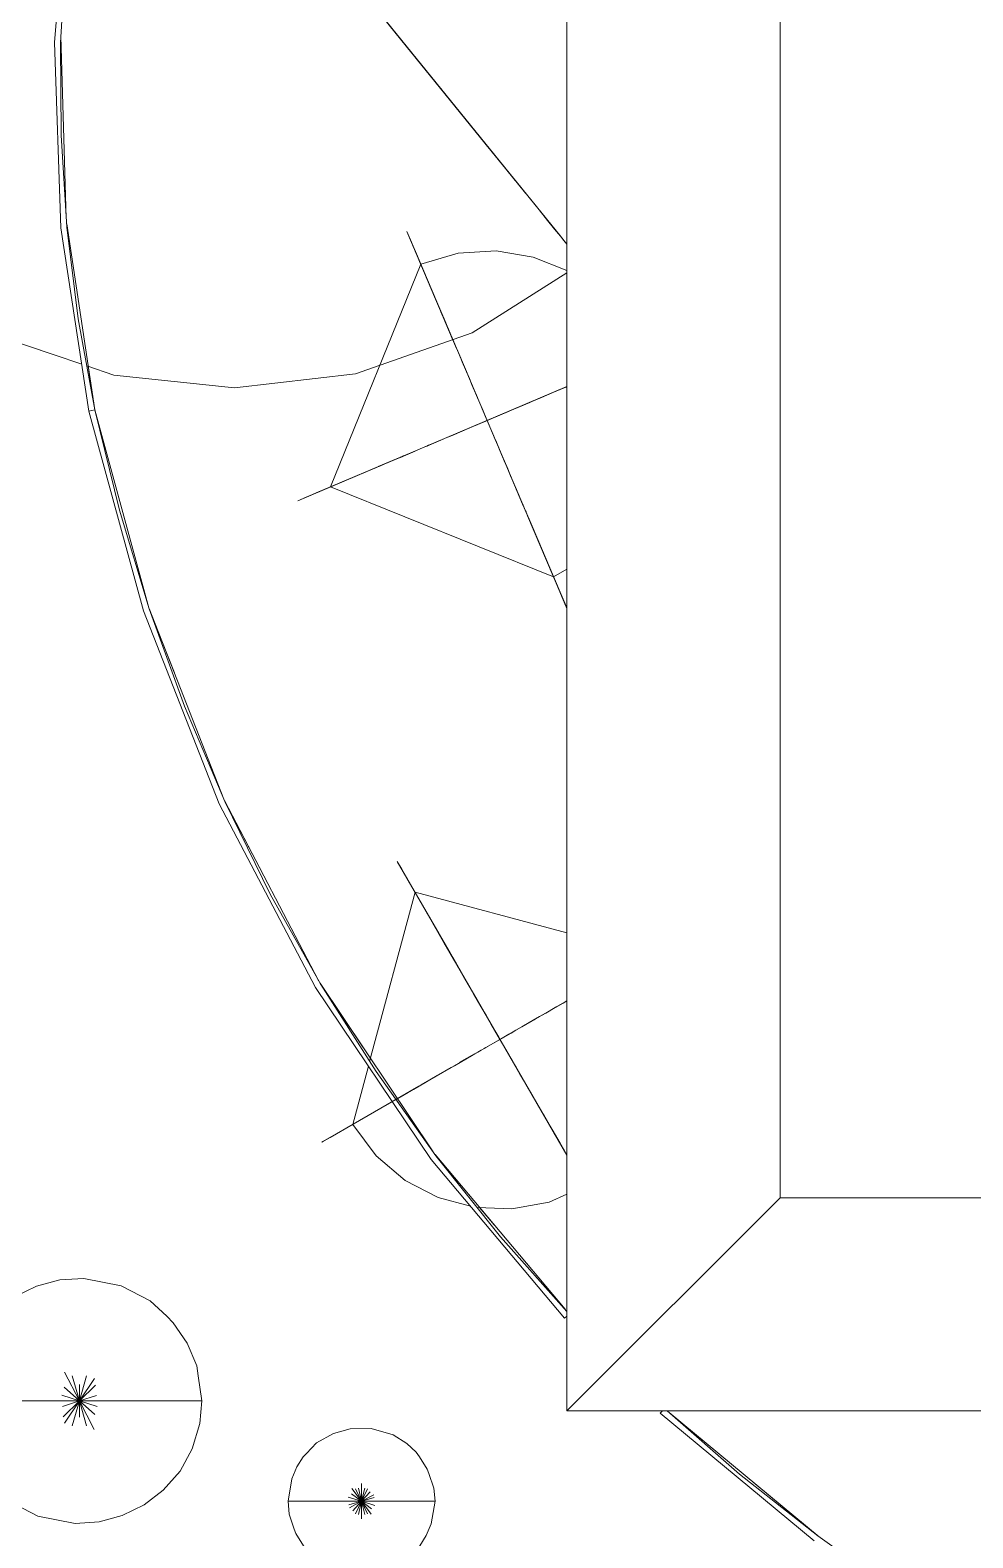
# Model space of a CAD drawing. Header units: inches. Extents: x -578 to 1873, y 397 to 1812.
# Drawn here: x 1337.6 to 1414.4, y 906.5 to 1029.5 of the extents above; entities that cross this region are included whole.
import ezdxf

# ---------------------------------------------------------------- set-up
doc = ezdxf.new("R2010")
doc.units = ezdxf.units.IN
doc.header["$MEASUREMENT"] = 0
for name, color, linetype, lineweight in [('A-FLOR', 192, 'Continuous', 13), ('A-WALL', 113, 'Continuous', 13), ('L-PLNT', 71, 'Continuous', 9), ('L-SITE', 91, 'Continuous', 9)]:
    doc.layers.add(name, color=color, linetype=linetype, lineweight=lineweight)

# ---------------------------------------------------------------- blocks, each defined once
blk = doc.blocks.new('3D Cad File Example_dwg_RPC Shrub - Lupin 3_-10_-1394599-_3D_-V66-Level 1')
at = {"layer": 'L-PLNT'}
for p, q in [((0, 16.02), (0, 16.76)), ((0, 16.76), (0, 8.9)), ((0, 7.27), (0, 16.02)), ((0, 14.98), (0, 15.42)), ((0, 15.42), (0, 15.14)), ((0, 15.14), (0, 10.95)), ((0, 14.98), (0, 9.94)), ((0, 14.09), (0, 14.83)), ((0, 14.83), (0, 8.16)), ((0, 13.86), (-10.11, 3.75)), ((0, 9.19), (0, 14.09)), ((9.07, 4.79), (0, 13.86)), ((0, 8.14), (0, 10.95)), ((0, 9.87), (0, 10.08)), ((0, 10.08), (0, 8.9)), ((0, 8.16), (0, 9.94)), ((0, 9.52), (0, 9.9)), ((0, 9.9), (0, -10.1)), ((0, 9.87), (0, 9.48)), ((0, 7.12), (0, 9.64)), ((0, 9.59), (0, 9.64)), ((0, 9.59), (0, 9.51)), ((0, 9.52), (0, 9.19)), ((0, 9.51), (0, 9.39)), ((0, 9.48), (0, 6.82)), ((0, 9.39), (0, 9.26)), ((0, 9.26), (0, 9.12)), ((0, 9.19), (0, 8.88)), ((0, 8.9), (0, 9.19)), ((0, 8.34), (0, 9.14)), ((0, 9.14), (0, 7.56)), ((0, 9.12), (0, 9)), ((0, 8.9), (0, 9)), ((0, 8.88), (0, 8.58)), ((0, 8.58), (0, 8.27)), ((0, 7.8), (0, 8.34)), ((0, 6.82), (0, 8.3)), ((0, 8.2), (0, 8.3)), ((0, 8.27), (0, 7.94)), ((0, 8.2), (0, 8.08)), ((0, 7.56), (0, 8.14)), ((0, 8.08), (0, 7.95)), ((0, 7.95), (0, 7.81)), ((0, 7.94), (0, 7.56)), ((0, 7.81), (0, 7.7)), ((0, 7.48), (0, 7.8)), ((0, 7.61), (0, 7.7)), ((0, 7.56), (0, 7.61)), ((0, 7.41), (0, 7.56)), ((0, 7.43), (0, 7.56)), ((0, 7.48), (0, 7.41)), ((0, 7.43), (0, 7.32)), ((0, 6.38), (0, 7.42)), ((0, 7.41), (0, 7.42)), ((0, 6.82), (0, 7.41)), ((0, 7.32), (0, 7.24)), ((0, 7.27), (0, 7.12)), ((0, 7.24), (0, 7.17)), ((0, 7.17), (0, 7.11)), ((0, 7.11), (0, 7.05)), ((0, 7.05), (0, 6.97)), ((0, 6.97), (0, 6.38)), ((0, 6.82), (0, 5.93)), ((0, 3.56), (0, 5.93)), ((0, 5.19), (0, 5.34)), ((0, 4.3), (0, 5.34)), ((0, 5.19), (0, 4.3)), ((0, 4.3), (0, 3.56)), ((0, 4.3), (0, 3.71)), ((0, 3.11), (0, 3.71)), ((-10.38, 3.47), (-13.86, 0)), ((0, 2.04), (0, 3.39)), ((0, 3.39), (0, 3.2)), ((0, 3.2), (0, 2.37)), ((0, 2.22), (0, 3.11)), ((0, 2.37), (0, 2.22)), ((0, 2.04), (0, 2.22)), ((0, 2.22), (0, 0.84)), ((0, 1.04), (0, 1.48)), ((0, 1.48), (0, 0.12)), ((-13.86, 0), (-13.49, -3.17)), ((0, 1.04), (0, -1.33)), ((0, 0.84), (0, 0.21)), ((0, 0.12), (0, 0.21)), ((-16, 0), (-16.76, 0)), ((-16.76, 0), (-16.61, 0)), ((-8.9, 0), (-16.61, 0)), ((-16.45, 0), (-16.46, 0)), ((-16.46, 0), (-14.6, 0)), ((-16.45, 0), (-14.43, 0)), ((-16, 0), (-13.82, 0)), ((-14.6, 0), (-10.56, 0)), ((-8.01, 0), (-14.43, 0)), ((-10.38, 0), (-13.94, 0)), ((-13.94, 0), (-13.74, 0)), ((-13.74, 0), (-13.82, 0)), ((-13.79, 0), (-13.05, 0)), ((-13.79, 0), (-8.45, 0)), ((-13.05, 0), (-7.12, 0)), ((-8.75, 0), (-11.27, 0)), ((-11.27, 0), (-10.38, 0)), ((-7.86, 0), (-10.56, 0)), ((6.3, 0), (-9.8, 0)), ((-9.8, 0), (-8.33, 0)), ((-7.86, 0), (-9.79, 0)), ((-9.79, 0), (-9.7, 0)), ((-9.7, 0), (-9.54, 0)), ((-9.54, 0), (-9.33, 0)), ((-9.33, 0), (-9.09, 0)), ((-8.9, 0), (-9.19, 0)), ((-9.19, 0), (-8.01, 0)), ((-9.09, 0), (-8.85, 0)), ((-8.85, 0), (-8.63, 0)), ((-8.75, 0), (-8.36, 0)), ((-8.45, 0), (-8.63, 0)), ((-8.33, 0), (-8.36, 0)), ((-8.11, 0), (-8.16, 0)), ((-8.16, 0), (-5.91, 0)), ((-8.02, 0), (-8.11, 0)), ((-7.64, 0), (-8.02, 0)), ((-7.52, 0), (-7.64, 0)), ((-7.52, 0), (-7.41, 0)), ((-7.41, 0), (-4.6, 0)), ((-7.12, 0), (-6.97, 0)), ((-6.97, 0), (-6.11, 0)), ((-5.91, 0), (-6.11, 0)), ((-4.3, 0), (-5.04, 0)), ((-4.6, 0), (-5.04, 0)), ((-2.67, 0), (-4.3, 0)), ((-2.65, 0), (-3.78, 0)), ((-3.78, 0), (-3.74, 0)), ((-3.74, 0), (-3.14, 0)), ((-2.08, 0), (-3.14, 0)), ((-2.67, 0), (-2.37, 0)), ((-1.78, 0), (-2.65, 0)), ((-1.48, 0), (-2.37, 0)), ((-2.08, 0), (-1.78, 0)), ((-1.33, 0), (-1.48, 0)), ((1.04, 0), (-1.33, 0)), ((1.48, 0), (0.12, 0)), ((0.12, 0), (0.21, 0)), ((0.84, 0), (0.21, 0)), ((2.22, 0), (0.84, 0)), ((1.04, 0), (1.48, 0)), ((2.04, 0), (2.22, 0)), ((2.04, 0), (3.39, 0)), ((2.22, 0), (3.11, 0)), ((2.37, 0), (2.22, 0)), ((3.2, 0), (2.37, 0)), ((3.11, 0), (3.71, 0)), ((3.39, 0), (3.2, 0)), ((4.3, 0), (3.56, 0)), ((3.56, 0), (5.93, 0)), ((4.3, 0), (3.71, 0)), ((5.19, 0), (4.3, 0)), ((4.3, 0), (5.34, 0)), ((5.19, 0), (5.34, 0)), ((6.3, 0), (5.93, 0)), ((0, -1.33), (0, -1.48)), ((0, -1.48), (0, -2.37)), ((0, -2.08), (0, -1.78)), ((0, -1.78), (0, -2.65)), ((0, -2.08), (0, -3.14)), ((0, -2.67), (0, -2.37)), ((-13.49, -3.17), (-12.45, -6.09)), ((0, -2.65), (0, -3.78)), ((0, -2.67), (0, -4.3)), ((0, -3.74), (0, -3.14)), ((0, -3.78), (0, -3.74)), ((0, -4.3), (0, -5.04)), ((0, -7.41), (0, -4.6)), ((0, -4.6), (0, -5.04)), ((-12.45, -6.09), (-10.81, -8.66)), ((0, -8.16), (0, -5.91)), ((0, -5.91), (0, -6.11)), ((0, -6.97), (0, -6.11)), ((0, -7.12), (0, -6.97)), ((0, -10.91), (0, -7.12)), ((0, -7.52), (0, -7.41)), ((0, -7.52), (0, -7.64)), ((0, -7.64), (0, -8.02)), ((0, -7.86), (0, -9.79)), ((0, -7.86), (0, -10.56)), ((0, -9.19), (0, -8.01)), ((0, -8.01), (0, -10.91)), ((0, -8.02), (0, -8.11)), ((0, -8.11), (0, -8.16)), ((0, -10.1), (0, -8.33)), ((0, -8.33), (0, -8.36)), ((0, -8.75), (0, -8.36)), ((0, -10.91), (0, -8.45)), ((0, -8.45), (0, -8.63)), ((-10.81, -8.66), (-8.89, -10.58)), ((0, -8.85), (0, -8.63)), ((0, -8.75), (0, -10.91)), ((0, -9.09), (0, -8.85)), ((0, -8.9), (0, -9.19)), ((0, -8.9), (0, -10.91)), ((0, -9.33), (0, -9.09)), ((0, -9.54), (0, -9.33)), ((0, -9.7), (0, -9.54)), ((0, -9.79), (0, -9.7)), ((-8.47, -10.93), (-6.09, -12.45)), ((0, -10.91), (0, -10.38)), ((0, -10.38), (0, -10.91)), ((0, -10.91), (0, -10.56)), ((-6.09, -12.45), (-3.17, -13.49)), ((-3.17, -13.49), (-1.59, -13.67))]:
    blk.add_line(p, q, dxfattribs=at)
blk = doc.blocks.new('3D Cad File Example_dwg_RPC Shrub - Lupin 3_-10_-1394599-_3D_-V68-Level 1')
at = {"layer": 'L-PLNT'}
for p, q in [((0, 16.02), (0, 16.76)), ((0, 16.76), (0, 8.9)), ((0, 7.27), (0, 16.02)), ((0, 14.98), (0, 15.42)), ((0, 15.42), (0, 15.14)), ((0, 15.14), (0, 10.95)), ((0, 14.98), (0, 9.94)), ((0, 14.09), (0, 14.83)), ((0, 14.83), (0, 8.16)), ((0, 13.86), (-13.86, 0)), ((0, 9.19), (0, 14.09)), ((13.86, 0), (0, 13.86)), ((0, 8.14), (0, 10.95)), ((0, 9.87), (0, 10.08)), ((0, 10.08), (0, 8.9)), ((0, 8.16), (0, 9.94)), ((0, 9.52), (0, 9.9)), ((0, 9.9), (0, -7.07)), ((0, 9.87), (0, 9.48)), ((0, 7.12), (0, 9.64)), ((0, 9.59), (0, 9.64)), ((0, 9.59), (0, 9.51)), ((0, 9.52), (0, 9.19)), ((0, 9.51), (0, 9.39)), ((0, 9.48), (0, 6.82)), ((0, 9.39), (0, 9.26)), ((0, 9.26), (0, 9.12)), ((0, 9.19), (0, 8.88)), ((0, 8.9), (0, 9.19)), ((0, 8.34), (0, 9.14)), ((0, 9.14), (0, 7.56)), ((0, 9.12), (0, 9)), ((0, 8.9), (0, 9)), ((0, 8.88), (0, 8.58)), ((0, 8.58), (0, 8.27)), ((0, 7.8), (0, 8.34)), ((0, 6.82), (0, 8.3)), ((0, 8.2), (0, 8.3)), ((0, 8.27), (0, 7.94)), ((0, 8.2), (0, 8.08)), ((0, 7.56), (0, 8.14)), ((0, 8.08), (0, 7.95)), ((0, 7.95), (0, 7.81)), ((0, 7.94), (0, 7.56)), ((0, 7.81), (0, 7.7)), ((0, 7.48), (0, 7.8)), ((0, 7.61), (0, 7.7)), ((0, 7.56), (0, 7.61)), ((0, 7.41), (0, 7.56)), ((0, 7.43), (0, 7.56)), ((0, 7.48), (0, 7.41)), ((0, 7.43), (0, 7.32)), ((0, 6.38), (0, 7.42)), ((0, 7.41), (0, 7.42)), ((0, 6.82), (0, 7.41)), ((0, 7.32), (0, 7.24)), ((0, 7.27), (0, 7.12)), ((0, 7.24), (0, 7.17)), ((0, 7.17), (0, 7.11)), ((0, 7.11), (0, 7.05)), ((0, 7.05), (0, 6.97)), ((0, 6.97), (0, 6.38)), ((0, 6.82), (0, 5.93)), ((0, 3.56), (0, 5.93)), ((0, 5.19), (0, 5.34)), ((0, 4.3), (0, 5.34)), ((0, 5.19), (0, 4.3)), ((0, 4.3), (0, 3.56)), ((0, 4.3), (0, 3.71)), ((0, 3.11), (0, 3.71)), ((0, 2.04), (0, 3.39)), ((0, 3.39), (0, 3.2)), ((0, 3.2), (0, 2.37)), ((0, 2.22), (0, 3.11)), ((0, 2.37), (0, 2.22)), ((0, 2.04), (0, 2.22)), ((0, 2.22), (0, 0.84)), ((0, 1.04), (0, 1.48)), ((0, 1.48), (0, 0.12)), ((0, 1.04), (0, -1.33)), ((0, 0.84), (0, 0.21)), ((0, 0.12), (0, 0.21)), ((13.86, 0), (13.49, -3.17)), ((-16, 0), (-16.65, 0)), ((-8.9, 0), (-16.61, 0)), ((-16.45, 0), (-16.46, 0)), ((-16.46, 0), (-14.6, 0)), ((-16.45, 0), (-14.43, 0)), ((-16, 0), (-13.82, 0)), ((-14.6, 0), (-10.56, 0)), ((-8.01, 0), (-14.43, 0)), ((-10.38, 0), (-13.94, 0)), ((-13.94, 0), (-13.74, 0)), ((-13.86, 0), (-13.71, -1.25)), ((-13.74, 0), (-13.82, 0)), ((-13.79, 0), (-13.05, 0)), ((-13.79, 0), (-8.45, 0)), ((-13.05, 0), (-7.12, 0)), ((-8.75, 0), (-11.27, 0)), ((-11.27, 0), (-10.38, 0)), ((-7.86, 0), (-10.56, 0)), ((9.9, 0), (-10.1, 0)), ((-10.1, 0), (-8.33, 0)), ((-7.86, 0), (-9.79, 0)), ((-9.79, 0), (-9.7, 0)), ((-9.7, 0), (-9.54, 0)), ((-9.54, 0), (-9.33, 0)), ((-9.33, 0), (-9.09, 0)), ((-8.9, 0), (-9.19, 0)), ((-9.19, 0), (-8.01, 0)), ((-9.09, 0), (-8.85, 0)), ((-8.85, 0), (-8.63, 0)), ((-8.75, 0), (-8.36, 0)), ((-8.45, 0), (-8.63, 0)), ((-8.33, 0), (-8.36, 0)), ((-8.11, 0), (-8.16, 0)), ((-8.16, 0), (-5.91, 0)), ((-8.02, 0), (-8.11, 0)), ((-7.64, 0), (-8.02, 0)), ((-7.52, 0), (-7.64, 0)), ((-7.52, 0), (-7.41, 0)), ((-7.41, 0), (-4.6, 0)), ((-7.12, 0), (-6.97, 0)), ((-6.97, 0), (-6.11, 0)), ((-5.91, 0), (-6.11, 0)), ((-4.3, 0), (-5.04, 0)), ((-4.6, 0), (-5.04, 0)), ((-2.67, 0), (-4.3, 0)), ((-2.65, 0), (-3.78, 0)), ((-3.78, 0), (-3.74, 0)), ((-3.74, 0), (-3.14, 0)), ((-2.08, 0), (-3.14, 0)), ((-2.67, 0), (-2.37, 0)), ((-1.78, 0), (-2.65, 0)), ((-1.48, 0), (-2.37, 0)), ((-2.08, 0), (-1.78, 0)), ((-1.33, 0), (-1.48, 0)), ((1.04, 0), (-1.33, 0)), ((1.48, 0), (0.12, 0)), ((0.12, 0), (0.21, 0)), ((0.84, 0), (0.21, 0)), ((2.22, 0), (0.84, 0)), ((1.04, 0), (1.48, 0)), ((2.04, 0), (2.22, 0)), ((2.04, 0), (3.39, 0)), ((2.22, 0), (3.11, 0)), ((2.37, 0), (2.22, 0)), ((3.2, 0), (2.37, 0)), ((3.11, 0), (3.71, 0)), ((3.39, 0), (3.2, 0)), ((4.3, 0), (3.56, 0)), ((3.56, 0), (5.93, 0)), ((4.3, 0), (3.71, 0)), ((5.19, 0), (4.3, 0)), ((4.3, 0), (5.34, 0)), ((5.19, 0), (5.34, 0)), ((6.82, 0), (5.93, 0)), ((6.97, 0), (6.38, 0)), ((6.38, 0), (7.42, 0)), ((6.82, 0), (7.41, 0)), ((9.48, 0), (6.82, 0)), ((6.82, 0), (8.3, 0)), ((7.05, 0), (6.97, 0)), ((7.11, 0), (7.05, 0)), ((7.17, 0), (7.11, 0)), ((7.27, 0), (7.12, 0)), ((7.12, 0), (9.64, 0)), ((7.24, 0), (7.17, 0)), ((7.32, 0), (7.24, 0)), ((7.27, 0), (16.02, 0)), ((7.43, 0), (7.32, 0)), ((7.48, 0), (7.41, 0)), ((7.41, 0), (7.56, 0)), ((7.41, 0), (7.42, 0)), ((7.43, 0), (7.56, 0)), ((7.48, 0), (7.8, 0)), ((7.94, 0), (7.56, 0)), ((7.56, 0), (8.14, 0)), ((9.14, 0), (7.56, 0)), ((7.56, 0), (7.61, 0)), ((7.61, 0), (7.7, 0)), ((7.81, 0), (7.7, 0)), ((7.8, 0), (8.34, 0)), ((7.95, 0), (7.81, 0)), ((8.27, 0), (7.94, 0)), ((8.08, 0), (7.95, 0)), ((8.2, 0), (8.08, 0)), ((8.14, 0), (10.95, 0)), ((14.83, 0), (8.16, 0)), ((8.16, 0), (9.94, 0)), ((8.2, 0), (8.3, 0)), ((8.58, 0), (8.27, 0)), ((8.34, 0), (9.14, 0)), ((8.88, 0), (8.58, 0)), ((9.19, 0), (8.88, 0)), ((10.08, 0), (8.9, 0)), ((8.9, 0), (9, 0)), ((16.76, 0), (8.9, 0)), ((8.9, 0), (9.19, 0)), ((9.12, 0), (9, 0)), ((9.26, 0), (9.12, 0)), ((9.52, 0), (9.19, 0)), ((9.19, 0), (14.09, 0)), ((9.39, 0), (9.26, 0)), ((9.51, 0), (9.39, 0)), ((9.87, 0), (9.48, 0)), ((9.59, 0), (9.51, 0)), ((9.52, 0), (9.9, 0)), ((9.59, 0), (9.64, 0)), ((9.87, 0), (10.08, 0)), ((14.98, 0), (9.94, 0)), ((15.14, 0), (10.95, 0)), ((14.09, 0), (14.83, 0)), ((14.98, 0), (15.42, 0)), ((15.42, 0), (15.14, 0)), ((16.02, 0), (16.76, 0)), ((0, -1.33), (0, -1.48)), ((0, -1.48), (0, -2.37)), ((0, -2.08), (0, -1.78)), ((0, -1.78), (0, -2.65)), ((0, -2.08), (0, -3.14)), ((0, -2.67), (0, -2.37)), ((0, -2.65), (0, -3.78)), ((0, -2.67), (0, -4.3)), ((0, -3.74), (0, -3.14)), ((13.49, -3.17), (12.45, -6.09)), ((0, -3.78), (0, -3.74)), ((0, -4.3), (0, -5.04)), ((0, -7.07), (0, -4.6)), ((0, -4.6), (0, -5.04)), ((0, -7.07), (0, -5.91)), ((0, -5.91), (0, -6.11)), ((0, -6.97), (0, -6.11)), ((12.45, -6.09), (10.81, -8.66)), ((0, -7.07), (0, -6.97)), ((10.81, -8.66), (8.71, -10.76))]:
    blk.add_line(p, q, dxfattribs=at)
blk = doc.blocks.new('3D Cad File Example_dwg_RPC Shrub - Prairie Dropseed 5_-0_-1394609-_3D_-V70-Level 1')
at = {"layer": 'L-PLNT'}
for p, q in [((0.21, -39.55), (0.21, -15.93)), ((0.21, -23.08), (0.21, -19.41)), ((-40.52, -19.83), (-36.68, -25.87)), ((0.21, -21.51), (0.21, -19.7)), ((0.21, -20.63), (0.21, -25.36)), ((0.21, -24.55), (0.21, -21.51)), ((0.21, -23.08), (0.21, -23.63)), ((0.21, -24.19), (0.21, -23.63)), ((0.21, -28.86), (0.21, -23.64)), ((0.21, -23.64), (0.21, -25.84)), ((0.21, -24.45), (0.21, -24.19)), ((0.21, -24.67), (0.21, -24.45)), ((0.21, -24.55), (0.21, -24.91)), ((0.21, -24.84), (0.21, -24.67)), ((0.21, -24.91), (0.21, -24.84)), ((0.21, -25.67), (0.21, -25.36)), ((0.21, -25.82), (0.21, -25.67)), ((0.21, -25.82), (0.21, -25.84)), ((-36.45, -26.24), (-35.2, -28.21)), ((0.21, -26.22), (0.21, -26.06)), ((0.21, -26.06), (0.21, -32.54)), ((0.21, -26.41), (0.21, -26.22)), ((0.21, -26.63), (0.21, -26.41)), ((0.21, -26.85), (0.21, -26.63)), ((0.21, -27.05), (0.21, -26.85)), ((0.21, -27.2), (0.21, -27.05)), ((-35.2, -28.21), (-28.21, -35.2)), ((0.21, -27.29), (0.21, -27.2)), ((0.21, -27.29), (0.21, -34.64)), ((0.21, -31.35), (0.21, -28.86)), ((0.21, -29.35), (0.21, -29.21)), ((0.21, -29.21), (0.21, -32.23)), ((0.21, -29.7), (0.21, -29.35)), ((0.21, -32.3), (0.21, -29.7)), ((0.21, -31.98), (0.21, -31.35)), ((0.21, -31.98), (0.21, -31.67)), ((0.21, -33.37), (0.21, -31.67)), ((0.21, -32.72), (0.21, -31.98)), ((0.21, -35.76), (0.21, -31.98)), ((0.21, -32.71), (0.21, -32.23)), ((0.21, -32.67), (0.21, -32.3)), ((0.21, -32.83), (0.21, -32.48)), ((0.21, -32.48), (0.21, -32.93)), ((0.21, -32.54), (0.21, -34.64)), ((0.21, -32.93), (0.21, -32.67)), ((0.21, -32.89), (0.21, -32.71)), ((0.21, -32.81), (0.21, -32.72)), ((0.21, -32.81), (0.21, -32.83)), ((0.21, -33.24), (0.21, -32.89)), ((0.21, -37.8), (0.21, -33.24)), ((0.21, -36.75), (0.21, -33.37)), ((-28.21, -35.2), (-19.83, -40.52)), ((0.21, -35.64), (0.21, -35.52)), ((0.21, -35.52), (0.21, -35.73)), ((0.21, -37.8), (0.21, -35.64)), ((0.21, -36.79), (0.21, -35.73)), ((0.21, -36.47), (0.21, -35.76)), ((0.21, -36.06), (0.21, -36.01)), ((0.21, -36.01), (0.21, -36.05)), ((0.21, -42.35), (0.21, -36.05)), ((0.21, -36.52), (0.21, -36.06)), ((0.21, -36.75), (0.21, -36.47)), ((0.21, -36.66), (0.21, -36.52)), ((0.21, -36.66), (0.21, -36.75)), ((0.21, -36.75), (0.21, -36.85)), ((0.21, -36.85), (0.21, -36.79)), ((-19.83, -40.52), (-10.34, -43.92)), ((0.21, -40.65), (0.21, -39.55)), ((0.21, -41.56), (0.21, -40.65)), ((0.21, -42.31), (0.21, -41.56)), ((0.21, -42.57), (0.21, -42.18)), ((0.21, -42.18), (0.21, -42.32)), ((0.21, -43.16), (0.21, -42.31)), ((0.21, -42.32), (0.21, -42.35)), ((0.21, -42.95), (0.21, -42.57)), ((0.21, -43.16), (0.21, -42.95)), ((-10.34, -43.92), (-1.25, -44.97))]:
    blk.add_line(p, q, dxfattribs=at)
blk = doc.blocks.new('3D Cad File Example_dwg_Sculpture - 12 D x 10 H-V20-_3D_-V109-Level 1')
at = {"layer": 'L-SITE'}
for p, q in [((-2.29, 5.53), (-3.66, 4.76)), ((-2.29, 5.53), (-0.94, 5.92)), ((-0.94, 5.92), (0.78, 5.94)), ((2.58, 5.41), (0.78, 5.94)), ((3.68, 4.71), (2.58, 5.41)), ((-4.49, 3.9), (-4.75, 3.64)), ((-4.49, 3.9), (-3.66, 4.76)), ((3.68, 4.71), (4.45, 4.02)), ((4.45, 4.02), (4.73, 3.63)), ((-5.27, 2.8), (-5.69, 1.84)), ((-4.75, 3.64), (-5.27, 2.8)), ((5.36, 2.62), (4.73, 3.63)), ((5.5, 2.28), (5.36, 2.62)), ((-5.99, 0), (-5.69, 1.84)), ((0, 1.44), (0, 0)), ((5.89, 1.06), (5.5, 2.28)), ((-5.99, 0), (-5.89, -1.06)), ((-5.72, 0), (-5.99, 0)), ((-5.72, 0), (-5.08, 0)), ((-5.08, 0), (-4.12, 0)), ((-4.12, 0), (-2.9, 0)), ((-1.5, 0), (-2.9, 0)), ((0, 0), (-1.5, 0)), ((0, 0), (-1.08, 0.35)), ((0, 0), (-1.04, -0.3)), ((0, 0), (-0.99, -0.53)), ((0, 0), (-0.81, 0.61)), ((-0.78, 1.04), (0, 0)), ((0, 0), (-0.7, -0.77)), ((0, 0), (-0.49, 1.03)), ((0, 0), (-0.49, -1.02)), ((0, 0), (-0.26, 1.07)), ((0, 0), (-0.26, -1.07)), ((0.26, 1.07), (0, 0)), ((0, 0), (0.49, 1.02)), ((0, 0), (0.7, 0.77)), ((0, 0), (0.99, 0.53)), ((0, 0), (1.04, 0.3)), ((0, 0), (1.5, 0)), ((0, 0), (0.78, -1.04)), ((0, 0), (0, -1.44)), ((0, 0), (0.26, -1.07)), ((0, 0), (0.81, -0.61)), ((0, 0), (1.08, -0.35)), ((0, 0), (0.49, -1.03)), ((1.5, 0), (2.9, 0)), ((2.9, 0), (4.12, 0)), ((5.08, 0), (4.12, 0)), ((5.08, 0), (5.72, 0)), ((5.99, 0), (5.69, -1.84)), ((5.99, 0), (5.72, 0)), ((5.89, 1.06), (5.99, 0)), ((-5.89, -1.06), (-5.5, -2.28)), ((-5.5, -2.28), (-5.36, -2.62)), ((5.27, -2.8), (5.69, -1.84)), ((-5.36, -2.62), (-4.73, -3.63)), ((-4.45, -4.02), (-4.73, -3.63)), ((4.49, -3.9), (4.75, -3.64)), ((4.75, -3.64), (5.27, -2.8)), ((-3.68, -4.71), (-4.45, -4.02)), ((-2.58, -5.41), (-3.68, -4.71)), ((2.29, -5.53), (3.66, -4.76)), ((4.49, -3.9), (3.66, -4.76)), ((-2.58, -5.41), (-0.78, -5.94)), ((0.94, -5.92), (-0.78, -5.94)), ((2.29, -5.53), (0.94, -5.92))]:
    blk.add_line(p, q, dxfattribs=at)
blk = doc.blocks.new('3D Cad File Example_dwg_Sculpture - 20 D x 22 H-V19-_3D_-3572-Level 1')
at = {"layer": 'L-SITE'}
for p, q in [((-3.49, 9.35), (-1.6, 9.87)), ((-1.6, 9.87), (0.35, 9.99)), ((0.35, 9.99), (3.4, 9.39)), ((-3.49, 9.35), (-5.28, 8.49)), ((5.77, 8.16), (3.4, 9.39)), ((-6.83, 7.28), (-5.28, 8.49)), ((5.77, 8.16), (7.12, 6.9)), ((-6.83, 7.28), (-8.2, 5.72)), ((7.64, 6.38), (7.12, 6.9)), ((8.78, 4.71), (7.64, 6.38)), ((-9.19, 3.9), (-8.2, 5.72)), ((-9.81, 1.84), (-9.19, 3.9)), ((8.78, 4.71), (9.56, 2.85)), ((9.69, 2.05), (9.56, 2.85)), ((-9.99, 0), (-9.81, 1.84)), ((0, 0), (-1.21, 2.34)), ((0, 0), (-0.59, 2.04)), ((0, 0), (0.59, 2.04)), ((0, 0), (1.23, 1.83)), ((0, 0), (0, 1.34)), ((0, 0), (1.32, 1.29)), ((9.69, 2.05), (9.99, 0)), ((-9.99, 0), (-9.69, -2.05)), ((-9.99, 0), (-9.86, 0)), ((-9.86, 0), (-9.33, 0)), ((-8.43, 0), (-9.33, 0)), ((-7.19, 0), (-8.43, 0)), ((-7.19, 0), (-5.66, 0)), ((-5.66, 0), (-3.91, 0)), ((-3.91, 0), (-1.99, 0)), ((0, 0), (-1.99, 0)), ((0, 0), (-1.44, 0.46)), ((0, 0), (-1.39, -0.45)), ((0, 0), (-1.32, -1.29)), ((0, 0), (-1.25, 1.12)), ((0, 0), (-1.23, -1.83)), ((0, 0), (-0.59, -2.04)), ((0, 0), (1.39, 0.45)), ((0, 0), (1.99, 0)), ((0, 0), (0.59, -2.04)), ((0, 0), (1.21, -2.34)), ((0, 0), (0, -1.34)), ((0, 0), (1.25, -1.12)), ((0, 0), (1.44, -0.46)), ((3.91, 0), (1.99, 0)), ((3.91, 0), (5.66, 0)), ((7.19, 0), (5.66, 0)), ((7.19, 0), (8.43, 0)), ((9.33, 0), (8.43, 0)), ((9.33, 0), (9.86, 0)), ((9.99, 0), (9.81, -1.84)), ((9.99, 0), (9.86, 0)), ((-9.69, -2.05), (-9.56, -2.85)), ((9.81, -1.84), (9.19, -3.9)), ((-8.78, -4.71), (-9.56, -2.85)), ((-8.78, -4.71), (-7.64, -6.38)), ((9.19, -3.9), (8.2, -5.72)), ((6.83, -7.28), (8.2, -5.72)), ((-7.64, -6.38), (-7.12, -6.9)), ((-5.77, -8.16), (-7.12, -6.9)), ((6.83, -7.28), (5.28, -8.49)), ((-5.77, -8.16), (-3.4, -9.39)), ((3.49, -9.35), (5.28, -8.49)), ((-0.35, -9.99), (-3.4, -9.39)), ((3.49, -9.35), (1.6, -9.87)), ((1.6, -9.87), (-0.35, -9.99))]:
    blk.add_line(p, q, dxfattribs=at)
blk = doc.blocks.new('3D Cad File Example_dwg-2744-Level 1')
at = {"layer": 'A-FLOR'}
for p, q in [((442.37, -140.75), (442.81, -155.62)), ((445.14, -171.21), (442.84, -156.06)), ((449.54, -187.37), (445.14, -171.21)), ((455.65, -202.97), (449.56, -187.44)), ((463.41, -217.82), (455.71, -203.09)), ((472.71, -231.75), (463.51, -218)), ((483.47, -244.6), (472.87, -231.97)), ((504.18, -263.17), (491.97, -253.03))]:
    blk.add_line(p, q, dxfattribs=at)
at = {"layer": 'A-WALL', "color": 103, "lineweight": 9}
for p, q in [((483.62, -252.87), (483.62, 39.88)), ((501, -235.5), (501, 22.5)), ((483.62, -252.87), (501, -235.5)), ((483.62, -252.87), (501, -235.5)), ((501, -235.5), (601.5, -235.5)), ((483.62, -252.87), (618.88, -252.87))]:
    blk.add_line(p, q, dxfattribs=at)
at = {"layer": 'A-WALL'}
for p, q in [((443.12, -126.2), (441.84, -141.27)), ((442.76, -133.76), (442.34, -141.28)), ((441.84, -141.27), (442.36, -156.37)), ((442.34, -141.28), (442.38, -148.81)), ((442.38, -148.81), (442.86, -156.33)), ((444.65, -171.32), (442.36, -156.37)), ((442.86, -156.33), (443.78, -163.8)), ((445.14, -171.21), (443.78, -163.8)), ((445.14, -171.21), (444.6, -167.67)), ((445.14, -171.21), (444.65, -171.32)), ((445.14, -171.21), (444.65, -171.32)), ((444.65, -171.32), (449.1, -187.63)), ((445.14, -171.21), (447.14, -179.4)), ((447.14, -179.4), (449.57, -187.47)), ((449.1, -187.63), (455.28, -203.37)), ((449.57, -187.47), (451.62, -192.68)), ((449.57, -187.47), (452.44, -195.4)), ((452.44, -195.4), (455.73, -203.16)), ((455.28, -203.37), (463.13, -218.34)), ((455.71, -203.11), (455.73, -203.16)), ((455.73, -203.16), (458.83, -209.07)), ((459.44, -210.73), (455.73, -203.16)), ((459.44, -210.73), (463.56, -218.09)), ((463.13, -218.34), (472.55, -232.38)), ((463.52, -218.02), (463.56, -218.09)), ((463.56, -218.09), (467.53, -224)), ((463.56, -218.09), (468.07, -225.21)), ((468.07, -225.21), (472.95, -232.08)), ((472.55, -232.38), (483.44, -245.32)), ((472.95, -232.08), (478.21, -238.68)), ((476.5, -236.29), (477.7, -237.72)), ((478.21, -238.68), (483.62, -244.77)), ((483.44, -245.32), (483.62, -245.15)), ((491.41, -252.87), (491.24, -253.06)), ((491.24, -253.06), (503.77, -263.49)), ((497.69, -258.05), (491.79, -252.87)), ((497.69, -258.05), (504.07, -263.09)), ((498.8, -258.7), (504.07, -263.09)), ((504.07, -263.09), (504.15, -263.14)), ((510.7, -267.78), (504.07, -263.09))]:
    blk.add_line(p, q, dxfattribs=at)
for name, p, rotation in [('3D Cad File Example_dwg_RPC Shrub - Prairie Dropseed 5_-0_-1394609-_3D_-V70-Level 1', (456.3, -124.31), 38.99999999999959), ('3D Cad File Example_dwg_RPC Shrub - Lupin 3_-10_-1394599-_3D_-V68-Level 1', (477.12, -172.09), 113), ('3D Cad File Example_dwg_RPC Shrub - Lupin 3_-10_-1394599-_3D_-V66-Level 1', (478.17, -222.58), 29.99999999999998)]:
    blk.add_blockref(name, p, dxfattribs=dict(rotation=rotation))
for name, p in [('3D Cad File Example_dwg_Sculpture - 20 D x 22 H-V19-_3D_-3572-Level 1', (443.88, -252.07)), ('3D Cad File Example_dwg_Sculpture - 12 D x 10 H-V20-_3D_-V109-Level 1', (466.88, -260.26))]:
    blk.add_blockref(name, p)

msp = doc.modelspace()

# ---------------------------------------------------------------- block references
at = {"layer": 'A-WALL', "color": 30, "lineweight": 9}
msp.add_blockref('3D Cad File Example_dwg-2744-Level 1', (897.69, 1169.79), dxfattribs=at)

doc.saveas('drawing.dxf')
